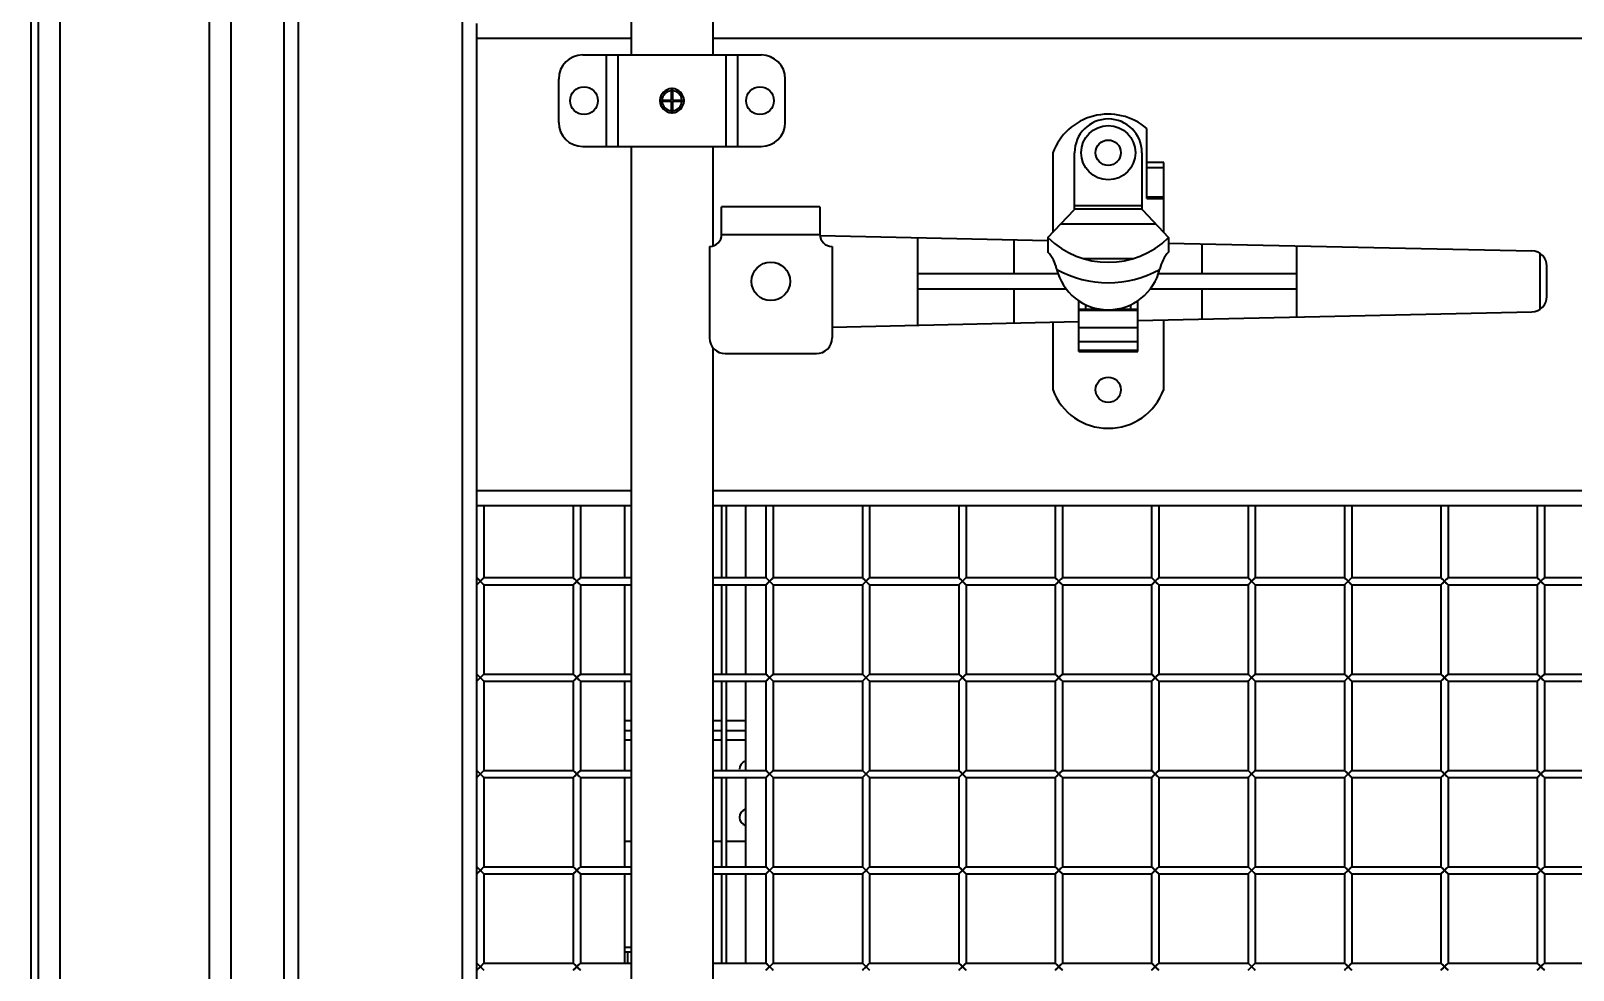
# Model space of a CAD drawing. Header units: millimetres. Extents: x 32496 to 166256, y 3504 to 23939.
# Drawn here: x 46746 to 47386, y 16170 to 16560 of the extents above; entities that cross this region are included whole.
import ezdxf

# ---------------------------------------------------------------- set-up
doc = ezdxf.new("R2010")
doc.units = ezdxf.units.MM
doc.layers.get('0').update_dxf_attribs({"lineweight": 35})

msp = doc.modelspace()

# ---------------------------------------------------------------- linework, layer by layer
at = {"linetype": 'Continuous'}
for p, q in [((46746.14, 17722.349), (46746.14, 15203.349)), ((46749.14, 17722.349), (46749.14, 15203.349)), ((46758.14, 17722.349), (46758.14, 15203.349)), ((46820.14, 17722.349), (46820.14, 15203.349)), ((46829.14, 17642.349), (46829.14, 15283.349)), ((46851.14, 17622.849), (46851.14, 15302.849)), ((46857.14, 15302.849), (46857.14, 17622.849)), ((46925.14, 17622.849), (46925.14, 15302.849)), ((46995.14, 17480.849), (46995.14, 16549.849)), ((47029.14, 17480.849), (47029.14, 16549.849)), ((46931.14, 16362.849), (46931.14, 16562.849)), ((46931.14, 16556.849), (46995.14, 16556.849)), ((47029.14, 16556.849), (47655.14, 16556.849)), ((46975.14, 16549.849), (47049.14, 16549.849)), ((46984.84, 16549.849), (46984.84, 16511.849)), ((46989.64, 16549.849), (46989.64, 16511.849)), ((47034.64, 16511.849), (47034.64, 16549.849)), ((47039.44, 16511.849), (47039.44, 16549.849)), ((46965.14, 16521.849), (46965.14, 16539.849)), ((47011.89, 16531.099), (47011.89, 16535.842)), ((47012.39, 16535.842), (47012.39, 16531.099)), ((47059.14, 16521.849), (47059.14, 16539.849)), ((47007.146, 16531.099), (47011.89, 16531.099)), ((47007.146, 16530.599), (47011.89, 16530.599)), ((47011.89, 16525.855), (47011.89, 16530.599)), ((47012.39, 16531.099), (47017.134, 16531.099)), ((47012.39, 16530.599), (47017.134, 16530.599)), ((47012.39, 16530.599), (47012.39, 16525.855)), ((47209.14, 16490.249), (47209.14, 16519.303)), ((46975.14, 16511.849), (47049.14, 16511.849)), ((46995.14, 16511.849), (46995.14, 15442.849)), ((47029.14, 16511.849), (47029.14, 16470.349)), ((47170.14, 16509.19), (47170.14, 16476.173)), ((47179.14, 16485.558), (47179.14, 16509.249)), ((47207.14, 16509.249), (47207.14, 16485.558)), ((47216.14, 16505.249), (47209.14, 16505.249)), ((47216.14, 16503.028), (47209.14, 16503.028)), ((47216.14, 16476.173), (47216.14, 16505.249)), ((47216.14, 16490.854), (47209.14, 16490.854)), ((47209.14, 16490.249), (47216.14, 16490.249)), ((47073.54, 16486.849), (47032.74, 16486.849)), ((47032.74, 16475.349), (47032.74, 16486.849)), ((47073.54, 16486.849), (47073.54, 16475.349)), ((47168.14, 16474.044), (47178.961, 16485.558)), ((47179.14, 16485.558), (47178.961, 16485.558)), ((47207.14, 16487.249), (47179.14, 16487.249)), ((47207.14, 16485.749), (47179.14, 16485.749)), ((47207.319, 16485.558), (47207.14, 16485.558)), ((47207.319, 16485.558), (47218.14, 16474.044)), ((47173.501, 16479.749), (47212.779, 16479.749)), ((47032.74, 16475.349), (47073.54, 16475.349)), ((47073.583, 16474.914), (47168.14, 16472.856)), ((47114.14, 16437.666), (47114.14, 16474.031)), ((47154.14, 16459.049), (47154.14, 16473.16)), ((47168.14, 16474.044), (47168.14, 16468.024)), ((47218.14, 16474.044), (47218.14, 16468.024)), ((47218.14, 16471.767), (47368.879, 16468.485)), ((47232.14, 16459.049), (47232.14, 16471.462)), ((47027.74, 16470.349), (47027.74, 16432.349)), ((47078.54, 16470.349), (47078.54, 16432.349)), ((47203.35, 16465.249), (47182.929, 16465.249)), ((47271.44, 16441.091), (47271.44, 16470.606)), ((47372.14, 16467.509), (47372.14, 16444.189)), ((47114.14, 16459.049), (47172.366, 16459.049)), ((47213.913, 16459.049), (47271.44, 16459.049)), ((47375.14, 16449.611), (47375.14, 16462.086)), ((47175.783, 16452.649), (47114.14, 16452.649)), ((47154.14, 16438.537), (47154.14, 16452.649)), ((47271.44, 16452.649), (47210.496, 16452.649)), ((47232.14, 16440.235), (47232.14, 16452.649)), ((47180.89, 16426.71), (47180.89, 16447.856)), ((47183.89, 16444.349), (47183.89, 16446.162)), ((47202.39, 16446.161), (47202.39, 16444.349)), ((47205.39, 16426.71), (47205.39, 16447.856)), ((47078.54, 16436.891), (47180.89, 16439.119)), ((47170.14, 16438.885), (47170.14, 16410.908)), ((47180.89, 16444.349), (47190.022, 16444.349)), ((47180.89, 16443.849), (47205.39, 16443.849)), ((47196.26, 16444.349), (47205.39, 16444.349)), ((47205.39, 16439.653), (47368.879, 16443.212)), ((47216.14, 16410.908), (47216.14, 16439.887)), ((47205.39, 16436.539), (47180.89, 16436.539)), ((47029.14, 16428.366), (47029.14, 15442.849)), ((47034.24, 16425.849), (47072.04, 16425.849)), ((47180.89, 16430.901), (47205.39, 16430.901)), ((47205.39, 16427.18), (47180.89, 16427.18)), ((47180.89, 16426.71), (47205.39, 16426.71)), ((46995.14, 16368.849), (46931.14, 16368.849)), ((47655.14, 16368.849), (47029.14, 16368.849)), ((46931.14, 16362.849), (46995.14, 16362.849)), ((46931.14, 15459.849), (46931.14, 16362.849)), ((46934.14, 16362.849), (46934.14, 16332.849)), ((46971.14, 16362.849), (46971.14, 16332.849)), ((46974.14, 16362.849), (46974.14, 16332.849)), ((46992.64, 16332.849), (46992.64, 16362.849)), ((47029.14, 16362.849), (47655.14, 16362.849)), ((47032.64, 16362.849), (47032.64, 16332.849)), ((47034.64, 16362.849), (47034.64, 16332.849)), ((47042.64, 16362.849), (47042.64, 16332.849)), ((47051.14, 16362.849), (47051.14, 16332.849)), ((47054.14, 16362.849), (47054.14, 16332.849)), ((47091.14, 16362.849), (47091.14, 16332.849)), ((47094.14, 16362.849), (47094.14, 16332.849)), ((47131.14, 16362.849), (47131.14, 16332.849)), ((47134.14, 16362.849), (47134.14, 16332.849)), ((47171.14, 16362.849), (47171.14, 16332.849)), ((47174.14, 16362.849), (47174.14, 16332.849)), ((47211.14, 16362.849), (47211.14, 16332.849)), ((47214.14, 16362.849), (47214.14, 16332.849)), ((47251.14, 16362.849), (47251.14, 16332.849)), ((47254.14, 16362.849), (47254.14, 16332.849)), ((47291.14, 16362.849), (47291.14, 16332.849)), ((47294.14, 16362.849), (47294.14, 16332.849)), ((47331.14, 16362.849), (47331.14, 16332.849)), ((47334.14, 16362.849), (47334.14, 16332.849)), ((47371.14, 16362.849), (47371.14, 16332.849)), ((47374.14, 16362.849), (47374.14, 16332.849)), ((46931.14, 16329.849), (46934.14, 16332.849)), ((46931.14, 16332.849), (46934.14, 16329.849)), ((46934.14, 16332.849), (46971.14, 16332.849)), ((46971.14, 16329.849), (46974.14, 16332.849)), ((46971.14, 16332.849), (46974.14, 16329.849)), ((46974.14, 16332.849), (46995.14, 16332.849)), ((47029.14, 16332.849), (47051.14, 16332.849)), ((47051.14, 16329.849), (47054.14, 16332.849)), ((47051.14, 16332.849), (47054.14, 16329.849)), ((47054.14, 16332.849), (47091.14, 16332.849)), ((47091.14, 16329.849), (47094.14, 16332.849)), ((47091.14, 16332.849), (47094.14, 16329.849)), ((47094.14, 16332.849), (47131.14, 16332.849)), ((47131.14, 16329.849), (47134.14, 16332.849)), ((47131.14, 16332.849), (47134.14, 16329.849)), ((47134.14, 16332.849), (47171.14, 16332.849)), ((47171.14, 16329.849), (47174.14, 16332.849)), ((47171.14, 16332.849), (47174.14, 16329.849)), ((47174.14, 16332.849), (47211.14, 16332.849)), ((47211.14, 16329.849), (47214.14, 16332.849)), ((47211.14, 16332.849), (47214.14, 16329.849)), ((47214.14, 16332.849), (47251.14, 16332.849)), ((47251.14, 16332.849), (47254.14, 16329.849)), ((47251.14, 16329.849), (47254.14, 16332.849)), ((47254.14, 16332.849), (47291.14, 16332.849)), ((47291.14, 16332.849), (47294.14, 16329.849)), ((47291.14, 16329.849), (47294.14, 16332.849)), ((47294.14, 16332.849), (47331.14, 16332.849)), ((47331.14, 16332.849), (47334.14, 16329.849)), ((47331.14, 16329.849), (47334.14, 16332.849)), ((47334.14, 16332.849), (47371.14, 16332.849)), ((47371.14, 16332.849), (47374.14, 16329.849)), ((47371.14, 16329.849), (47374.14, 16332.849)), ((47374.14, 16332.849), (47411.14, 16332.849)), ((46934.14, 16329.849), (46971.14, 16329.849)), ((46934.14, 16329.849), (46934.14, 16292.849)), ((46971.14, 16329.849), (46971.14, 16292.849)), ((46974.14, 16329.849), (46995.14, 16329.849)), ((46974.14, 16329.849), (46974.14, 16292.849)), ((46992.64, 16292.849), (46992.64, 16329.849)), ((47029.14, 16329.849), (47051.14, 16329.849)), ((47032.64, 16329.849), (47032.64, 16292.849)), ((47034.64, 16329.849), (47034.64, 16292.849)), ((47042.64, 16329.849), (47042.64, 16292.849)), ((47051.14, 16329.849), (47051.14, 16292.849)), ((47054.14, 16329.849), (47091.14, 16329.849)), ((47054.14, 16329.849), (47054.14, 16292.849)), ((47091.14, 16329.849), (47091.14, 16292.849)), ((47094.14, 16329.849), (47131.14, 16329.849)), ((47094.14, 16329.849), (47094.14, 16292.849)), ((47131.14, 16329.849), (47131.14, 16292.849)), ((47134.14, 16329.849), (47171.14, 16329.849)), ((47134.14, 16329.849), (47134.14, 16292.849)), ((47171.14, 16329.849), (47171.14, 16292.849)), ((47174.14, 16329.849), (47211.14, 16329.849)), ((47174.14, 16329.849), (47174.14, 16292.849)), ((47211.14, 16329.849), (47211.14, 16292.849)), ((47214.14, 16329.849), (47251.14, 16329.849)), ((47214.14, 16329.849), (47214.14, 16292.849)), ((47251.14, 16329.849), (47251.14, 16292.849)), ((47254.14, 16329.849), (47291.14, 16329.849)), ((47254.14, 16329.849), (47254.14, 16292.849)), ((47291.14, 16329.849), (47291.14, 16292.849)), ((47294.14, 16329.849), (47331.14, 16329.849)), ((47294.14, 16329.849), (47294.14, 16292.849)), ((47331.14, 16329.849), (47331.14, 16292.849)), ((47334.14, 16329.849), (47371.14, 16329.849)), ((47334.14, 16329.849), (47334.14, 16292.849)), ((47371.14, 16329.849), (47371.14, 16292.849)), ((47374.14, 16329.849), (47411.14, 16329.849)), ((47374.14, 16329.849), (47374.14, 16292.849)), ((46931.14, 16289.849), (46934.14, 16292.849)), ((46931.14, 16292.849), (46934.14, 16289.849)), ((46934.14, 16292.849), (46971.14, 16292.849)), ((46971.14, 16289.849), (46974.14, 16292.849)), ((46971.14, 16292.849), (46974.14, 16289.849)), ((46974.14, 16292.849), (46995.14, 16292.849)), ((47029.14, 16292.849), (47051.14, 16292.849)), ((47051.14, 16289.849), (47054.14, 16292.849)), ((47051.14, 16292.849), (47054.14, 16289.849)), ((47054.14, 16292.849), (47091.14, 16292.849)), ((47091.14, 16289.849), (47094.14, 16292.849)), ((47091.14, 16292.849), (47094.14, 16289.849)), ((47094.14, 16292.849), (47131.14, 16292.849)), ((47131.14, 16289.849), (47134.14, 16292.849)), ((47131.14, 16292.849), (47134.14, 16289.849)), ((47134.14, 16292.849), (47171.14, 16292.849)), ((47171.14, 16289.849), (47174.14, 16292.849)), ((47171.14, 16292.849), (47174.14, 16289.849)), ((47174.14, 16292.849), (47211.14, 16292.849)), ((47211.14, 16292.849), (47214.14, 16289.849)), ((47211.14, 16289.849), (47214.14, 16292.849)), ((47214.14, 16292.849), (47251.14, 16292.849)), ((47251.14, 16292.849), (47254.14, 16289.849)), ((47251.14, 16289.849), (47254.14, 16292.849)), ((47254.14, 16292.849), (47291.14, 16292.849)), ((47291.14, 16292.849), (47294.14, 16289.849)), ((47291.14, 16289.849), (47294.14, 16292.849)), ((47294.14, 16292.849), (47331.14, 16292.849)), ((47331.14, 16292.849), (47334.14, 16289.849)), ((47331.14, 16289.849), (47334.14, 16292.849)), ((47334.14, 16292.849), (47371.14, 16292.849)), ((47371.14, 16292.849), (47374.14, 16289.849)), ((47371.14, 16289.849), (47374.14, 16292.849)), ((47374.14, 16292.849), (47411.14, 16292.849)), ((46934.14, 16289.849), (46971.14, 16289.849)), ((46934.14, 16289.849), (46934.14, 16252.849)), ((46971.14, 16289.849), (46971.14, 16252.849)), ((46974.14, 16289.849), (46995.14, 16289.849)), ((46974.14, 16289.849), (46974.14, 16252.849)), ((46992.64, 16252.849), (46992.64, 16289.849)), ((47029.14, 16289.849), (47051.14, 16289.849)), ((47032.64, 16289.849), (47032.64, 16252.849)), ((47034.64, 16289.849), (47034.64, 16252.849)), ((47042.64, 16289.849), (47042.64, 16252.849)), ((47051.14, 16289.849), (47051.14, 16252.849)), ((47054.14, 16289.849), (47091.14, 16289.849)), ((47054.14, 16289.849), (47054.14, 16252.849)), ((47091.14, 16289.849), (47091.14, 16252.849)), ((47094.14, 16289.849), (47131.14, 16289.849)), ((47094.14, 16289.849), (47094.14, 16252.849)), ((47131.14, 16289.849), (47131.14, 16252.849)), ((47134.14, 16289.849), (47171.14, 16289.849)), ((47134.14, 16289.849), (47134.14, 16252.849)), ((47171.14, 16289.849), (47171.14, 16252.849)), ((47174.14, 16289.849), (47211.14, 16289.849)), ((47174.14, 16289.849), (47174.14, 16252.849)), ((47211.14, 16289.849), (47211.14, 16252.849)), ((47214.14, 16289.849), (47251.14, 16289.849)), ((47214.14, 16289.849), (47214.14, 16252.849)), ((47251.14, 16289.849), (47251.14, 16252.849)), ((47254.14, 16289.849), (47291.14, 16289.849)), ((47254.14, 16289.849), (47254.14, 16252.849)), ((47291.14, 16289.849), (47291.14, 16252.849)), ((47294.14, 16289.849), (47331.14, 16289.849)), ((47294.14, 16289.849), (47294.14, 16252.849)), ((47331.14, 16289.849), (47331.14, 16252.849)), ((47334.14, 16289.849), (47371.14, 16289.849)), ((47334.14, 16289.849), (47334.14, 16252.849)), ((47371.14, 16289.849), (47371.14, 16252.849)), ((47374.14, 16289.849), (47411.14, 16289.849)), ((47374.14, 16289.849), (47374.14, 16252.849)), ((46995.14, 16273.349), (46992.64, 16273.349)), ((47032.64, 16273.349), (47029.14, 16273.349)), ((47042.64, 16273.349), (47034.64, 16273.349)), ((46992.64, 16269.349), (46995.14, 16269.349)), ((47029.14, 16269.349), (47032.64, 16269.349)), ((47034.64, 16269.349), (47042.64, 16269.349)), ((46995.14, 16265.349), (46992.64, 16265.349)), ((47032.64, 16265.349), (47029.14, 16265.349)), ((47042.64, 16265.349), (47034.64, 16265.349)), ((46931.14, 16252.849), (46934.14, 16249.849)), ((46931.14, 16249.849), (46934.14, 16252.849)), ((46934.14, 16252.849), (46971.14, 16252.849)), ((46934.14, 16249.849), (46971.14, 16249.849)), ((46934.14, 16249.849), (46934.14, 16212.849)), ((46971.14, 16249.849), (46974.14, 16252.849)), ((46971.14, 16252.849), (46974.14, 16249.849)), ((46971.14, 16249.849), (46971.14, 16212.849)), ((46974.14, 16252.849), (46995.14, 16252.849)), ((46974.14, 16249.849), (46995.14, 16249.849)), ((46974.14, 16249.849), (46974.14, 16212.849)), ((46992.64, 16212.849), (46992.64, 16249.849)), ((47029.14, 16252.849), (47051.14, 16252.849)), ((47029.14, 16249.849), (47051.14, 16249.849)), ((47032.64, 16249.849), (47032.64, 16212.849)), ((47034.64, 16249.849), (47034.64, 16212.849)), ((47042.64, 16249.849), (47042.64, 16212.849)), ((47051.14, 16249.849), (47054.14, 16252.849)), ((47051.14, 16252.849), (47054.14, 16249.849)), ((47051.14, 16249.849), (47051.14, 16212.849)), ((47054.14, 16252.849), (47091.14, 16252.849)), ((47054.14, 16249.849), (47091.14, 16249.849)), ((47054.14, 16249.849), (47054.14, 16212.849)), ((47091.14, 16249.849), (47094.14, 16252.849)), ((47091.14, 16252.849), (47094.14, 16249.849)), ((47091.14, 16249.849), (47091.14, 16212.849)), ((47094.14, 16252.849), (47131.14, 16252.849)), ((47094.14, 16249.849), (47131.14, 16249.849)), ((47094.14, 16249.849), (47094.14, 16212.849)), ((47131.14, 16249.849), (47134.14, 16252.849)), ((47131.14, 16252.849), (47134.14, 16249.849)), ((47131.14, 16249.849), (47131.14, 16212.849)), ((47134.14, 16252.849), (47171.14, 16252.849)), ((47134.14, 16249.849), (47171.14, 16249.849)), ((47134.14, 16249.849), (47134.14, 16212.849)), ((47171.14, 16252.849), (47174.14, 16249.849)), ((47171.14, 16249.849), (47174.14, 16252.849)), ((47171.14, 16249.849), (47171.14, 16212.849)), ((47174.14, 16252.849), (47211.14, 16252.849)), ((47174.14, 16249.849), (47211.14, 16249.849)), ((47174.14, 16249.849), (47174.14, 16212.849)), ((47211.14, 16252.849), (47214.14, 16249.849)), ((47211.14, 16249.849), (47214.14, 16252.849)), ((47211.14, 16249.849), (47211.14, 16212.849)), ((47214.14, 16252.849), (47251.14, 16252.849)), ((47214.14, 16249.849), (47251.14, 16249.849)), ((47214.14, 16249.849), (47214.14, 16212.849)), ((47251.14, 16252.849), (47254.14, 16249.849)), ((47251.14, 16249.849), (47254.14, 16252.849)), ((47251.14, 16249.849), (47251.14, 16212.849)), ((47254.14, 16252.849), (47291.14, 16252.849)), ((47254.14, 16249.849), (47291.14, 16249.849)), ((47254.14, 16249.849), (47254.14, 16212.849)), ((47291.14, 16252.849), (47294.14, 16249.849)), ((47291.14, 16249.849), (47294.14, 16252.849)), ((47291.14, 16249.849), (47291.14, 16212.849)), ((47294.14, 16252.849), (47331.14, 16252.849)), ((47294.14, 16249.849), (47331.14, 16249.849)), ((47294.14, 16249.849), (47294.14, 16212.849)), ((47331.14, 16252.849), (47334.14, 16249.849)), ((47331.14, 16249.849), (47334.14, 16252.849)), ((47331.14, 16249.849), (47331.14, 16212.849)), ((47334.14, 16252.849), (47371.14, 16252.849)), ((47334.14, 16249.849), (47371.14, 16249.849)), ((47334.14, 16249.849), (47334.14, 16212.849)), ((47371.14, 16252.849), (47374.14, 16249.849)), ((47371.14, 16249.849), (47374.14, 16252.849)), ((47371.14, 16249.849), (47371.14, 16212.849)), ((47374.14, 16252.849), (47411.14, 16252.849)), ((47374.14, 16249.849), (47411.14, 16249.849)), ((47374.14, 16249.849), (47374.14, 16212.849)), ((46995.14, 16223.349), (46992.64, 16223.349)), ((47032.64, 16223.349), (47029.14, 16223.349)), ((47042.64, 16223.349), (47034.64, 16223.349)), ((46931.14, 16212.849), (46934.14, 16209.849)), ((46931.14, 16209.849), (46934.14, 16212.849)), ((46934.14, 16212.849), (46971.14, 16212.849)), ((46934.14, 16209.849), (46971.14, 16209.849)), ((46934.14, 16209.849), (46934.14, 16172.849)), ((46971.14, 16212.849), (46974.14, 16209.849)), ((46971.14, 16209.849), (46974.14, 16212.849)), ((46971.14, 16209.849), (46971.14, 16172.849)), ((46974.14, 16212.849), (46995.14, 16212.849)), ((46974.14, 16209.849), (46995.14, 16209.849)), ((46974.14, 16209.849), (46974.14, 16172.849)), ((46992.64, 16172.849), (46992.64, 16209.849)), ((47029.14, 16212.849), (47051.14, 16212.849)), ((47029.14, 16209.849), (47051.14, 16209.849)), ((47032.64, 16209.849), (47032.64, 16172.849)), ((47034.64, 16209.849), (47034.64, 16172.849)), ((47042.64, 16209.849), (47042.64, 16172.849)), ((47051.14, 16209.849), (47054.14, 16212.849)), ((47051.14, 16212.849), (47054.14, 16209.849)), ((47051.14, 16209.849), (47051.14, 16172.849)), ((47054.14, 16212.849), (47091.14, 16212.849)), ((47054.14, 16209.849), (47091.14, 16209.849)), ((47054.14, 16209.849), (47054.14, 16172.849)), ((47091.14, 16209.849), (47094.14, 16212.849)), ((47091.14, 16212.849), (47094.14, 16209.849)), ((47091.14, 16209.849), (47091.14, 16172.849)), ((47094.14, 16212.849), (47131.14, 16212.849)), ((47094.14, 16209.849), (47131.14, 16209.849)), ((47094.14, 16209.849), (47094.14, 16172.849)), ((47131.14, 16212.849), (47134.14, 16209.849)), ((47131.14, 16209.849), (47134.14, 16212.849)), ((47131.14, 16209.849), (47131.14, 16172.849)), ((47134.14, 16212.849), (47171.14, 16212.849)), ((47134.14, 16209.849), (47171.14, 16209.849)), ((47134.14, 16209.849), (47134.14, 16172.849)), ((47171.14, 16212.849), (47174.14, 16209.849)), ((47171.14, 16209.849), (47174.14, 16212.849)), ((47171.14, 16209.849), (47171.14, 16172.849)), ((47174.14, 16212.849), (47211.14, 16212.849)), ((47174.14, 16209.849), (47211.14, 16209.849)), ((47174.14, 16209.849), (47174.14, 16172.849)), ((47211.14, 16212.849), (47214.14, 16209.849)), ((47211.14, 16209.849), (47214.14, 16212.849)), ((47211.14, 16209.849), (47211.14, 16172.849)), ((47214.14, 16212.849), (47251.14, 16212.849)), ((47214.14, 16209.849), (47251.14, 16209.849)), ((47214.14, 16209.849), (47214.14, 16172.849)), ((47251.14, 16212.849), (47254.14, 16209.849)), ((47251.14, 16209.849), (47254.14, 16212.849)), ((47251.14, 16209.849), (47251.14, 16172.849)), ((47254.14, 16212.849), (47291.14, 16212.849)), ((47254.14, 16209.849), (47291.14, 16209.849)), ((47254.14, 16209.849), (47254.14, 16172.849)), ((47291.14, 16212.849), (47294.14, 16209.849)), ((47291.14, 16209.849), (47294.14, 16212.849)), ((47291.14, 16209.849), (47291.14, 16172.849)), ((47294.14, 16212.849), (47331.14, 16212.849)), ((47294.14, 16209.849), (47331.14, 16209.849)), ((47294.14, 16209.849), (47294.14, 16172.849)), ((47331.14, 16212.849), (47334.14, 16209.849)), ((47331.14, 16209.849), (47334.14, 16212.849)), ((47331.14, 16209.849), (47331.14, 16172.849)), ((47334.14, 16212.849), (47371.14, 16212.849)), ((47334.14, 16209.849), (47371.14, 16209.849)), ((47334.14, 16209.849), (47334.14, 16172.849)), ((47371.14, 16212.849), (47374.14, 16209.849)), ((47371.14, 16209.849), (47374.14, 16212.849)), ((47371.14, 16209.849), (47371.14, 16172.849)), ((47374.14, 16212.849), (47411.14, 16212.849)), ((47374.14, 16209.849), (47411.14, 16209.849)), ((47374.14, 16209.849), (47374.14, 16172.849)), ((46995.14, 16179.349), (46992.64, 16179.349)), ((46995.14, 16177.349), (46992.64, 16177.349)), ((46993.64, 16177.349), (46993.64, 16172.849)), ((46931.14, 16172.849), (46934.14, 16169.849)), ((46931.14, 16169.849), (46934.14, 16172.849)), ((46934.14, 16172.849), (46971.14, 16172.849)), ((46971.14, 16172.849), (46974.14, 16169.849)), ((46971.14, 16169.849), (46974.14, 16172.849)), ((46974.14, 16172.849), (46995.14, 16172.849)), ((47029.14, 16172.849), (47051.14, 16172.849)), ((47051.14, 16169.849), (47054.14, 16172.849)), ((47051.14, 16172.849), (47054.14, 16169.849)), ((47054.14, 16172.849), (47091.14, 16172.849)), ((47091.14, 16172.849), (47094.14, 16169.849)), ((47091.14, 16169.849), (47094.14, 16172.849)), ((47094.14, 16172.849), (47131.14, 16172.849)), ((47131.14, 16172.849), (47134.14, 16169.849)), ((47131.14, 16169.849), (47134.14, 16172.849)), ((47134.14, 16172.849), (47171.14, 16172.849)), ((47171.14, 16172.849), (47174.14, 16169.849)), ((47171.14, 16169.849), (47174.14, 16172.849)), ((47174.14, 16172.849), (47211.14, 16172.849)), ((47211.14, 16172.849), (47214.14, 16169.849)), ((47211.14, 16169.849), (47214.14, 16172.849)), ((47214.14, 16172.849), (47251.14, 16172.849)), ((47251.14, 16172.849), (47254.14, 16169.849)), ((47251.14, 16169.849), (47254.14, 16172.849)), ((47254.14, 16172.849), (47291.14, 16172.849)), ((47291.14, 16172.849), (47294.14, 16169.849)), ((47291.14, 16169.849), (47294.14, 16172.849)), ((47294.14, 16172.849), (47331.14, 16172.849)), ((47331.14, 16172.849), (47334.14, 16169.849)), ((47331.14, 16169.849), (47334.14, 16172.849)), ((47334.14, 16172.849), (47371.14, 16172.849)), ((47371.14, 16172.849), (47374.14, 16169.849)), ((47371.14, 16169.849), (47374.14, 16172.849)), ((47374.14, 16172.849), (47411.14, 16172.849))]:
    msp.add_line(p, q, dxfattribs=at)
for points in [[(46931.14, 16332.849), (46931.57, 16332.418), (46932.06, 16331.929), (46933.229, 16330.759)], [(46932.64, 16331.349), (46932.049, 16330.758), (46931.579, 16330.288), (46931.254, 16329.963)], [(46932.64, 16331.349), (46933.227, 16331.936), (46933.702, 16332.411), (46934.025, 16332.734)], [(46934.024, 16329.965), (46933.701, 16330.287), (46933.229, 16330.759)], [(46971.14, 16332.849), (46971.57, 16332.418), (46972.06, 16331.929), (46973.229, 16330.759)], [(46972.64, 16331.349), (46972.049, 16330.758), (46971.579, 16330.288), (46971.254, 16329.963)], [(46972.64, 16331.349), (46973.227, 16331.936), (46973.702, 16332.411), (46974.025, 16332.734)], [(46974.024, 16329.965), (46973.701, 16330.287), (46973.229, 16330.759)], [(47051.14, 16332.849), (47051.57, 16332.418), (47052.06, 16331.929), (47053.229, 16330.759)], [(47052.64, 16331.349), (47052.049, 16330.758), (47051.579, 16330.288), (47051.254, 16329.963)], [(47052.64, 16331.349), (47053.227, 16331.936), (47053.702, 16332.411), (47054.025, 16332.734)], [(47054.024, 16329.965), (47053.701, 16330.287), (47053.229, 16330.759)], [(47091.14, 16332.849), (47091.57, 16332.418), (47092.06, 16331.929), (47093.229, 16330.759)], [(47092.64, 16331.349), (47092.049, 16330.758), (47091.579, 16330.288), (47091.254, 16329.963)], [(47092.64, 16331.349), (47093.227, 16331.936), (47093.702, 16332.411), (47094.025, 16332.734)], [(47094.024, 16329.965), (47093.701, 16330.287), (47093.229, 16330.759)], [(47131.14, 16332.849), (47131.57, 16332.418), (47132.06, 16331.929), (47133.229, 16330.759)], [(47132.64, 16331.349), (47132.049, 16330.758), (47131.579, 16330.288), (47131.254, 16329.963)], [(47132.64, 16331.349), (47133.227, 16331.936), (47133.702, 16332.411), (47134.025, 16332.734)], [(47134.024, 16329.965), (47133.701, 16330.287), (47133.229, 16330.759)], [(47171.14, 16332.849), (47171.57, 16332.418), (47172.06, 16331.929), (47173.229, 16330.759)], [(47172.64, 16331.349), (47172.049, 16330.758), (47171.579, 16330.288), (47171.254, 16329.963)], [(47172.64, 16331.349), (47173.227, 16331.936), (47173.702, 16332.411), (47174.025, 16332.734)], [(47174.024, 16329.965), (47173.701, 16330.287), (47173.229, 16330.759)], [(47211.14, 16332.849), (47211.57, 16332.418), (47212.06, 16331.929), (47213.229, 16330.759)], [(47212.64, 16331.349), (47212.049, 16330.758), (47211.579, 16330.288), (47211.254, 16329.963)], [(47212.64, 16331.349), (47213.227, 16331.936), (47213.702, 16332.411), (47214.025, 16332.734)], [(47214.024, 16329.965), (47213.701, 16330.287), (47213.229, 16330.759)], [(47251.14, 16332.849), (47251.57, 16332.418), (47252.06, 16331.929), (47253.229, 16330.759)], [(47252.64, 16331.349), (47252.049, 16330.758), (47251.579, 16330.288), (47251.254, 16329.963)], [(47252.64, 16331.349), (47253.227, 16331.936), (47253.702, 16332.411), (47254.025, 16332.734)], [(47254.024, 16329.965), (47253.701, 16330.287), (47253.229, 16330.759)], [(47291.14, 16332.849), (47291.57, 16332.418), (47292.06, 16331.929), (47293.229, 16330.759)], [(47292.64, 16331.349), (47292.049, 16330.758), (47291.579, 16330.288), (47291.254, 16329.963)], [(47292.64, 16331.349), (47293.227, 16331.936), (47293.702, 16332.411), (47294.025, 16332.734)], [(47294.024, 16329.965), (47293.701, 16330.287), (47293.229, 16330.759)], [(47331.14, 16332.849), (47331.57, 16332.418), (47332.06, 16331.929), (47333.229, 16330.759)], [(47332.64, 16331.349), (47332.049, 16330.758), (47331.579, 16330.288), (47331.254, 16329.963)], [(47332.64, 16331.349), (47333.227, 16331.936), (47333.702, 16332.411), (47334.025, 16332.734)], [(47334.024, 16329.965), (47333.701, 16330.287), (47333.229, 16330.759)], [(47371.14, 16332.849), (47371.57, 16332.418), (47372.06, 16331.929), (47373.229, 16330.759)], [(47372.64, 16331.349), (47372.049, 16330.758), (47371.579, 16330.288), (47371.254, 16329.963)], [(47372.64, 16331.349), (47373.227, 16331.936), (47373.702, 16332.411), (47374.025, 16332.734)], [(47374.024, 16329.965), (47373.701, 16330.287), (47373.229, 16330.759)], [(46931.14, 16292.849), (46931.57, 16292.418), (46932.06, 16291.929), (46933.229, 16290.759)], [(46932.64, 16291.349), (46933.227, 16291.936), (46933.702, 16292.411), (46934.025, 16292.734)], [(46971.14, 16292.849), (46971.57, 16292.418), (46972.06, 16291.929), (46973.229, 16290.759)], [(46972.64, 16291.349), (46973.227, 16291.936), (46973.702, 16292.411), (46974.025, 16292.734)], [(47051.14, 16292.849), (47051.57, 16292.418), (47052.06, 16291.929), (47053.229, 16290.759)], [(47052.64, 16291.349), (47053.227, 16291.936), (47053.702, 16292.411), (47054.025, 16292.734)], [(47091.14, 16292.849), (47091.57, 16292.418), (47092.06, 16291.929), (47093.229, 16290.759)], [(47092.64, 16291.349), (47093.227, 16291.936), (47093.702, 16292.411), (47094.025, 16292.734)], [(47131.14, 16292.849), (47131.57, 16292.418), (47132.06, 16291.929), (47133.229, 16290.759)], [(47132.64, 16291.349), (47133.227, 16291.936), (47133.702, 16292.411), (47134.025, 16292.734)], [(47171.14, 16292.849), (47171.57, 16292.418), (47172.06, 16291.929), (47173.229, 16290.759)], [(47172.64, 16291.349), (47173.227, 16291.936), (47173.702, 16292.411), (47174.025, 16292.734)], [(47211.14, 16292.849), (47211.57, 16292.418), (47212.06, 16291.929), (47213.229, 16290.759)], [(47212.64, 16291.349), (47213.227, 16291.936), (47213.702, 16292.411), (47214.025, 16292.734)], [(47251.14, 16292.849), (47251.57, 16292.418), (47252.06, 16291.929), (47253.229, 16290.759)], [(47252.64, 16291.349), (47253.227, 16291.936), (47253.702, 16292.411), (47254.025, 16292.734)], [(47291.14, 16292.849), (47291.57, 16292.418), (47292.06, 16291.929), (47293.229, 16290.759)], [(47292.64, 16291.349), (47293.227, 16291.936), (47293.702, 16292.411), (47294.025, 16292.734)], [(47331.14, 16292.849), (47331.57, 16292.418), (47332.06, 16291.929), (47333.229, 16290.759)], [(47332.64, 16291.349), (47333.227, 16291.936), (47333.702, 16292.411), (47334.025, 16292.734)], [(47371.14, 16292.849), (47371.57, 16292.418), (47372.06, 16291.929), (47373.229, 16290.759)], [(47372.64, 16291.349), (47373.227, 16291.936), (47373.702, 16292.411), (47374.025, 16292.734)], [(46932.64, 16291.349), (46932.049, 16290.758), (46931.579, 16290.288), (46931.254, 16289.963)], [(46934.024, 16289.965), (46933.701, 16290.287), (46933.229, 16290.759)], [(46972.64, 16291.349), (46972.049, 16290.758), (46971.579, 16290.288), (46971.254, 16289.963)], [(46974.024, 16289.965), (46973.701, 16290.287), (46973.229, 16290.759)], [(47052.64, 16291.349), (47052.049, 16290.758), (47051.579, 16290.288), (47051.254, 16289.963)], [(47054.024, 16289.965), (47053.701, 16290.287), (47053.229, 16290.759)], [(47092.64, 16291.349), (47092.049, 16290.758), (47091.579, 16290.288), (47091.254, 16289.963)], [(47094.024, 16289.965), (47093.701, 16290.287), (47093.229, 16290.759)], [(47132.64, 16291.349), (47132.049, 16290.758), (47131.579, 16290.288), (47131.254, 16289.963)], [(47134.024, 16289.965), (47133.701, 16290.287), (47133.229, 16290.759)], [(47172.64, 16291.349), (47172.049, 16290.758), (47171.579, 16290.288), (47171.254, 16289.963)], [(47174.024, 16289.965), (47173.701, 16290.287), (47173.229, 16290.759)], [(47212.64, 16291.349), (47212.049, 16290.758), (47211.579, 16290.288), (47211.254, 16289.963)], [(47214.024, 16289.965), (47213.701, 16290.287), (47213.229, 16290.759)], [(47252.64, 16291.349), (47252.049, 16290.758), (47251.579, 16290.288), (47251.254, 16289.963)], [(47254.024, 16289.965), (47253.701, 16290.287), (47253.229, 16290.759)], [(47292.64, 16291.349), (47292.049, 16290.758), (47291.579, 16290.288), (47291.254, 16289.963)], [(47294.024, 16289.965), (47293.701, 16290.287), (47293.229, 16290.759)], [(47332.64, 16291.349), (47332.049, 16290.758), (47331.579, 16290.288), (47331.254, 16289.963)], [(47334.024, 16289.965), (47333.701, 16290.287), (47333.229, 16290.759)], [(47372.64, 16291.349), (47372.049, 16290.758), (47371.579, 16290.288), (47371.254, 16289.963)], [(47374.024, 16289.965), (47373.701, 16290.287), (47373.229, 16290.759)], [(46931.14, 16252.849), (46931.57, 16252.418), (46932.06, 16251.929), (46933.229, 16250.759)], [(46932.64, 16251.349), (46932.049, 16250.758), (46931.579, 16250.288), (46931.254, 16249.963)], [(46932.64, 16251.349), (46933.227, 16251.936), (46933.702, 16252.411), (46934.025, 16252.734)], [(46934.024, 16249.965), (46933.701, 16250.287), (46933.229, 16250.759)], [(46971.14, 16252.849), (46971.57, 16252.418), (46972.06, 16251.929), (46973.229, 16250.759)], [(46972.64, 16251.349), (46972.049, 16250.758), (46971.579, 16250.288), (46971.254, 16249.963)], [(46972.64, 16251.349), (46973.227, 16251.936), (46973.702, 16252.411), (46974.025, 16252.734)], [(46974.024, 16249.965), (46973.701, 16250.287), (46973.229, 16250.759)], [(47051.14, 16252.849), (47051.57, 16252.418), (47052.06, 16251.929), (47053.229, 16250.759)], [(47052.64, 16251.349), (47052.049, 16250.758), (47051.579, 16250.288), (47051.254, 16249.963)], [(47052.64, 16251.349), (47053.227, 16251.936), (47053.702, 16252.411), (47054.025, 16252.734)], [(47054.024, 16249.965), (47053.701, 16250.287), (47053.229, 16250.759)], [(47091.14, 16252.849), (47091.57, 16252.418), (47092.06, 16251.929), (47093.229, 16250.759)], [(47092.64, 16251.349), (47092.049, 16250.758), (47091.579, 16250.288), (47091.254, 16249.963)], [(47092.64, 16251.349), (47093.227, 16251.936), (47093.702, 16252.411), (47094.025, 16252.734)], [(47094.024, 16249.965), (47093.701, 16250.287), (47093.229, 16250.759)], [(47131.14, 16252.849), (47131.57, 16252.418), (47132.06, 16251.929), (47133.229, 16250.759)], [(47132.64, 16251.349), (47132.049, 16250.758), (47131.579, 16250.288), (47131.254, 16249.963)], [(47132.64, 16251.349), (47133.227, 16251.936), (47133.702, 16252.411), (47134.025, 16252.734)], [(47134.024, 16249.965), (47133.701, 16250.287), (47133.229, 16250.759)], [(47171.14, 16252.849), (47171.57, 16252.418), (47172.06, 16251.929), (47173.229, 16250.759)], [(47172.64, 16251.349), (47172.049, 16250.758), (47171.579, 16250.288), (47171.254, 16249.963)], [(47172.64, 16251.349), (47173.227, 16251.936), (47173.702, 16252.411), (47174.025, 16252.734)], [(47174.024, 16249.965), (47173.701, 16250.287), (47173.229, 16250.759)], [(47211.14, 16252.849), (47211.57, 16252.418), (47212.06, 16251.929), (47213.229, 16250.759)], [(47212.64, 16251.349), (47212.049, 16250.758), (47211.579, 16250.288), (47211.254, 16249.963)], [(47212.64, 16251.349), (47213.227, 16251.936), (47213.702, 16252.411), (47214.025, 16252.734)], [(47214.024, 16249.965), (47213.701, 16250.287), (47213.229, 16250.759)], [(47251.14, 16252.849), (47251.57, 16252.418), (47252.06, 16251.929), (47253.229, 16250.759)], [(47252.64, 16251.349), (47252.049, 16250.758), (47251.579, 16250.288), (47251.254, 16249.963)], [(47252.64, 16251.349), (47253.227, 16251.936), (47253.702, 16252.411), (47254.025, 16252.734)], [(47254.024, 16249.965), (47253.701, 16250.287), (47253.229, 16250.759)], [(47291.14, 16252.849), (47291.57, 16252.418), (47292.06, 16251.929), (47293.229, 16250.759)], [(47292.64, 16251.349), (47292.049, 16250.758), (47291.579, 16250.288), (47291.254, 16249.963)], [(47292.64, 16251.349), (47293.227, 16251.936), (47293.702, 16252.411), (47294.025, 16252.734)], [(47294.024, 16249.965), (47293.701, 16250.287), (47293.229, 16250.759)], [(47331.14, 16252.849), (47331.57, 16252.418), (47332.06, 16251.929), (47333.229, 16250.759)], [(47332.64, 16251.349), (47332.049, 16250.758), (47331.579, 16250.288), (47331.254, 16249.963)], [(47332.64, 16251.349), (47333.227, 16251.936), (47333.702, 16252.411), (47334.025, 16252.734)], [(47334.024, 16249.965), (47333.701, 16250.287), (47333.229, 16250.759)], [(47371.14, 16252.849), (47371.57, 16252.418), (47372.06, 16251.929), (47373.229, 16250.759)], [(47372.64, 16251.349), (47372.049, 16250.758), (47371.579, 16250.288), (47371.254, 16249.963)], [(47372.64, 16251.349), (47373.227, 16251.936), (47373.702, 16252.411), (47374.025, 16252.734)], [(47374.024, 16249.965), (47373.701, 16250.287), (47373.229, 16250.759)], [(46931.14, 16212.849), (46931.57, 16212.418), (46932.06, 16211.929), (46933.229, 16210.759)], [(46932.64, 16211.349), (46932.049, 16210.758), (46931.579, 16210.288), (46931.254, 16209.963)], [(46932.64, 16211.349), (46933.227, 16211.936), (46933.702, 16212.411), (46934.025, 16212.734)], [(46934.024, 16209.965), (46933.701, 16210.287), (46933.229, 16210.759)], [(46971.14, 16212.849), (46971.57, 16212.418), (46972.06, 16211.929), (46973.229, 16210.759)], [(46972.64, 16211.349), (46972.049, 16210.758), (46971.579, 16210.288), (46971.254, 16209.963)], [(46972.64, 16211.349), (46973.227, 16211.936), (46973.702, 16212.411), (46974.025, 16212.734)], [(46974.024, 16209.965), (46973.701, 16210.287), (46973.229, 16210.759)], [(47051.14, 16212.849), (47051.57, 16212.418), (47052.06, 16211.929), (47053.229, 16210.759)], [(47052.64, 16211.349), (47052.049, 16210.758), (47051.579, 16210.288), (47051.254, 16209.963)], [(47052.64, 16211.349), (47053.227, 16211.936), (47053.702, 16212.411), (47054.025, 16212.734)], [(47054.024, 16209.965), (47053.701, 16210.287), (47053.229, 16210.759)], [(47091.14, 16212.849), (47091.57, 16212.418), (47092.06, 16211.929), (47093.229, 16210.759)], [(47092.64, 16211.349), (47092.049, 16210.758), (47091.579, 16210.288), (47091.254, 16209.963)], [(47092.64, 16211.349), (47093.227, 16211.936), (47093.702, 16212.411), (47094.025, 16212.734)], [(47094.024, 16209.965), (47093.701, 16210.287), (47093.229, 16210.759)], [(47131.14, 16212.849), (47131.57, 16212.418), (47132.06, 16211.929), (47133.229, 16210.759)], [(47132.64, 16211.349), (47132.049, 16210.758), (47131.579, 16210.288), (47131.254, 16209.963)], [(47132.64, 16211.349), (47133.227, 16211.936), (47133.702, 16212.411), (47134.025, 16212.734)], [(47134.024, 16209.965), (47133.701, 16210.287), (47133.229, 16210.759)], [(47171.14, 16212.849), (47171.57, 16212.418), (47172.06, 16211.929), (47173.229, 16210.759)], [(47172.64, 16211.349), (47172.049, 16210.758), (47171.579, 16210.288), (47171.254, 16209.963)], [(47172.64, 16211.349), (47173.227, 16211.936), (47173.702, 16212.411), (47174.025, 16212.734)], [(47174.024, 16209.965), (47173.701, 16210.287), (47173.229, 16210.759)], [(47211.14, 16212.849), (47211.57, 16212.418), (47212.06, 16211.929), (47213.229, 16210.759)], [(47212.64, 16211.349), (47212.049, 16210.758), (47211.579, 16210.288), (47211.254, 16209.963)], [(47212.64, 16211.349), (47213.227, 16211.936), (47213.702, 16212.411), (47214.025, 16212.734)], [(47214.024, 16209.965), (47213.701, 16210.287), (47213.229, 16210.759)], [(47251.14, 16212.849), (47251.57, 16212.418), (47252.06, 16211.929), (47253.229, 16210.759)], [(47252.64, 16211.349), (47252.049, 16210.758), (47251.579, 16210.288), (47251.254, 16209.963)], [(47252.64, 16211.349), (47253.227, 16211.936), (47253.702, 16212.411), (47254.025, 16212.734)], [(47254.024, 16209.965), (47253.701, 16210.287), (47253.229, 16210.759)], [(47291.14, 16212.849), (47291.57, 16212.418), (47292.06, 16211.929), (47293.229, 16210.759)], [(47292.64, 16211.349), (47292.049, 16210.758), (47291.579, 16210.288), (47291.254, 16209.963)], [(47292.64, 16211.349), (47293.227, 16211.936), (47293.702, 16212.411), (47294.025, 16212.734)], [(47294.024, 16209.965), (47293.701, 16210.287), (47293.229, 16210.759)], [(47331.14, 16212.849), (47331.57, 16212.418), (47332.06, 16211.929), (47333.229, 16210.759)], [(47332.64, 16211.349), (47332.049, 16210.758), (47331.579, 16210.288), (47331.254, 16209.963)], [(47332.64, 16211.349), (47333.227, 16211.936), (47333.702, 16212.411), (47334.025, 16212.734)], [(47334.024, 16209.965), (47333.701, 16210.287), (47333.229, 16210.759)], [(47371.14, 16212.849), (47371.57, 16212.418), (47372.06, 16211.929), (47373.229, 16210.759)], [(47372.64, 16211.349), (47372.049, 16210.758), (47371.579, 16210.288), (47371.254, 16209.963)], [(47372.64, 16211.349), (47373.227, 16211.936), (47373.702, 16212.411), (47374.025, 16212.734)], [(47374.024, 16209.965), (47373.701, 16210.287), (47373.229, 16210.759)], [(46931.14, 16172.849), (46931.57, 16172.418), (46932.06, 16171.929), (46933.229, 16170.759)], [(46932.64, 16171.349), (46932.049, 16170.758), (46931.579, 16170.288), (46931.254, 16169.963)], [(46932.64, 16171.349), (46933.227, 16171.936), (46933.702, 16172.411), (46934.025, 16172.734)], [(46934.024, 16169.965), (46933.701, 16170.287), (46933.229, 16170.759)], [(46971.14, 16172.849), (46971.57, 16172.418), (46972.06, 16171.929), (46973.229, 16170.759)], [(46972.64, 16171.349), (46972.049, 16170.758), (46971.579, 16170.288), (46971.254, 16169.963)], [(46972.64, 16171.349), (46973.227, 16171.936), (46973.702, 16172.411), (46974.025, 16172.734)], [(46974.024, 16169.965), (46973.701, 16170.287), (46973.229, 16170.759)], [(47051.14, 16172.849), (47051.57, 16172.418), (47052.06, 16171.929), (47053.229, 16170.759)], [(47052.64, 16171.349), (47052.049, 16170.758), (47051.579, 16170.288), (47051.254, 16169.963)], [(47052.64, 16171.349), (47053.227, 16171.936), (47053.702, 16172.411), (47054.025, 16172.734)], [(47054.024, 16169.965), (47053.701, 16170.287), (47053.229, 16170.759)], [(47091.14, 16172.849), (47091.57, 16172.418), (47092.06, 16171.929), (47093.229, 16170.759)], [(47092.64, 16171.349), (47092.049, 16170.758), (47091.579, 16170.288), (47091.254, 16169.963)], [(47092.64, 16171.349), (47093.227, 16171.936), (47093.702, 16172.411), (47094.025, 16172.734)], [(47094.024, 16169.965), (47093.701, 16170.287), (47093.229, 16170.759)], [(47131.14, 16172.849), (47131.57, 16172.418), (47132.06, 16171.929), (47133.229, 16170.759)], [(47132.64, 16171.349), (47132.049, 16170.758), (47131.579, 16170.288), (47131.254, 16169.963)], [(47132.64, 16171.349), (47133.227, 16171.936), (47133.702, 16172.411), (47134.025, 16172.734)], [(47134.024, 16169.965), (47133.701, 16170.287), (47133.229, 16170.759)], [(47171.14, 16172.849), (47171.57, 16172.418), (47172.06, 16171.929), (47173.229, 16170.759)], [(47172.64, 16171.349), (47172.049, 16170.758), (47171.579, 16170.288), (47171.254, 16169.963)], [(47172.64, 16171.349), (47173.227, 16171.936), (47173.702, 16172.411), (47174.025, 16172.734)], [(47174.024, 16169.965), (47173.701, 16170.287), (47173.229, 16170.759)], [(47211.14, 16172.849), (47211.57, 16172.418), (47212.06, 16171.929), (47213.229, 16170.759)], [(47212.64, 16171.349), (47212.049, 16170.758), (47211.579, 16170.288), (47211.254, 16169.963)], [(47212.64, 16171.349), (47213.227, 16171.936), (47213.702, 16172.411), (47214.025, 16172.734)], [(47214.024, 16169.965), (47213.701, 16170.287), (47213.229, 16170.759)], [(47251.14, 16172.849), (47251.57, 16172.418), (47252.06, 16171.929), (47253.229, 16170.759)], [(47252.64, 16171.349), (47252.049, 16170.758), (47251.579, 16170.288), (47251.254, 16169.963)], [(47252.64, 16171.349), (47253.227, 16171.936), (47253.702, 16172.411), (47254.025, 16172.734)], [(47254.024, 16169.965), (47253.701, 16170.287), (47253.229, 16170.759)], [(47291.14, 16172.849), (47291.57, 16172.418), (47292.06, 16171.929), (47293.229, 16170.759)], [(47292.64, 16171.349), (47292.049, 16170.758), (47291.579, 16170.288), (47291.254, 16169.963)], [(47292.64, 16171.349), (47293.227, 16171.936), (47293.702, 16172.411), (47294.025, 16172.734)], [(47294.024, 16169.965), (47293.701, 16170.287), (47293.229, 16170.759)], [(47331.14, 16172.849), (47331.57, 16172.418), (47332.06, 16171.929), (47333.229, 16170.759)], [(47332.64, 16171.349), (47332.049, 16170.758), (47331.579, 16170.288), (47331.254, 16169.963)], [(47332.64, 16171.349), (47333.227, 16171.936), (47333.702, 16172.411), (47334.025, 16172.734)], [(47334.024, 16169.965), (47333.701, 16170.287), (47333.229, 16170.759)], [(47371.14, 16172.849), (47371.57, 16172.418), (47372.06, 16171.929), (47373.229, 16170.759)], [(47372.64, 16171.349), (47372.049, 16170.758), (47371.579, 16170.288), (47371.254, 16169.963)], [(47372.64, 16171.349), (47373.227, 16171.936), (47373.702, 16172.411), (47374.025, 16172.734)], [(47374.024, 16169.965), (47373.701, 16170.287), (47373.229, 16170.759)]]:
    msp.add_lwpolyline(points, dxfattribs=at)
for centre, radius in [((46975.64, 16530.849), 5.75), ((47048.64, 16530.849), 5.75), ((47193.14, 16509.249), 11.25), ((47193.14, 16509.249), 5.25), ((47053.14, 16455.849), 8), ((47193.14, 16410.849), 5.25)]:
    msp.add_circle(centre, radius, dxfattribs=at)
for centre, radius, start, end in [((46975.14, 16539.849), 10, 90, 180), ((47049.14, 16539.849), 10, 0, 90), ((47012.14, 16530.849), 5, 92.865984, 177.134016), ((47012.14, 16530.849), 4.134, 93.467048, 176.532952), ((47012.14, 16530.849), 4, 86.416678, 93.583322), ((47012.14, 16530.849), 5, 87.149095, 92.84111), ((47012.14, 16530.849), 5, 2.865984, 87.13403), ((47012.14, 16530.849), 4.134, 3.467048, 86.532952), ((47012.14, 16530.849), 5, 177.149039, 182.849643), ((47012.14, 16530.849), 5, 182.865984, 267.134016), ((47012.14, 16530.849), 4.134, 183.467048, 266.532952), ((47012.14, 16530.849), 4, 176.416678, 183.583322), ((47012.14, 16530.849), 5, 272.86597, 357.134016), ((47012.14, 16530.849), 4.134, 273.467048, 356.532952), ((47012.14, 16530.849), 4, 356.416678, 3.583322), ((47012.14, 16530.849), 5, 357.143627, 2.845729), ((46975.14, 16521.849), 10, 180, 270), ((47012.14, 16530.849), 4, 266.416678, 273.583322), ((47012.14, 16530.849), 5, 267.154138, 272.846619), ((47049.14, 16521.849), 10, 270, 0), ((47193.14, 16500.749), 24.5, 49.227195, 159.846926), ((47193.14, 16509.249), 14, 0, 180), ((47027.74, 16475.349), 5, 270, 0), ((47078.54, 16475.349), 5, 180, 270), ((47193.14, 16499.249), 35.5, 225.233005, 314.766995), ((47156.14, 16457.441), 16, 13.096806, 41.409622), ((47230.14, 16457.441), 16, 138.590378, 166.903194), ((47368.74, 16462.086), 6.4, 0, 88.7527), ((47193.14, 16466.049), 21.988, 193.096806, 346.903194), ((47193.14, 16499.249), 44, 240.978708, 299.021292), ((47368.74, 16449.611), 6.4, 271.2473, 0), ((47034.24, 16432.349), 6.5, 180, 270), ((47072.04, 16432.349), 6.5, 270, 0), ((47193.14, 16419.349), 24.5, 200.153074, 339.846926), ((47043.64, 16253.349), 3.5, 106.659293, 180), ((47043.64, 16233.349), 3.5, 106.659293, 253.303026)]:
    msp.add_arc(centre, radius, start, end, dxfattribs=at)

doc.saveas('drawing.dxf')
